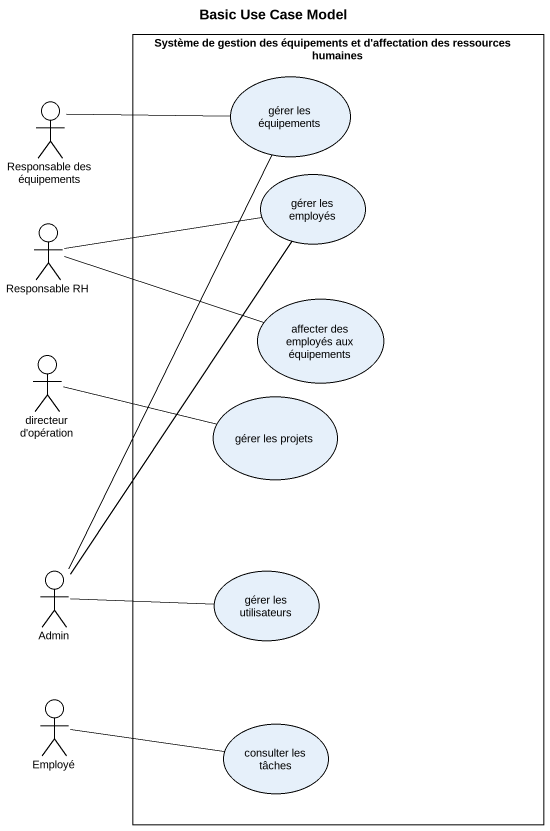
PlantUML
@startuml
title Basic Use Case Model
rectangle "Système de gestion des équipements et d'affectation des ressources humaines" as Système_de_gestion_des {
  usecase "gérer les équipements" as gérer_les_équipements
  usecase "gérer les employés" as gérer_les_employés
  usecase "affecter des employés aux équipements" as affecter_des_employés_aux
  usecase "gérer les projets" as gérer_les_projets
  usecase "gérer les utilisateurs" as gérer_les_utilisateurs
  usecase "consulter les tâches" as consulter_les_tâches
}
actor "Responsable des équipements" as Responsable_des_équipements
actor "Responsable RH" as Responsable_RH
actor "directeur d'opération" as directeur_d_opération
actor Admin
actor Employé
Responsable_des_équipements -right- gérer_les_équipements
Responsable_RH -right- gérer_les_employés
Responsable_RH -right- affecter_des_employés_aux
directeur_d_opération -right- gérer_les_projets
Admin -up- gérer_les_équipements
Admin -up- gérer_les_employés
Admin -right- gérer_les_utilisateurs
Employé -right- consulter_les_tâches
@enduml
